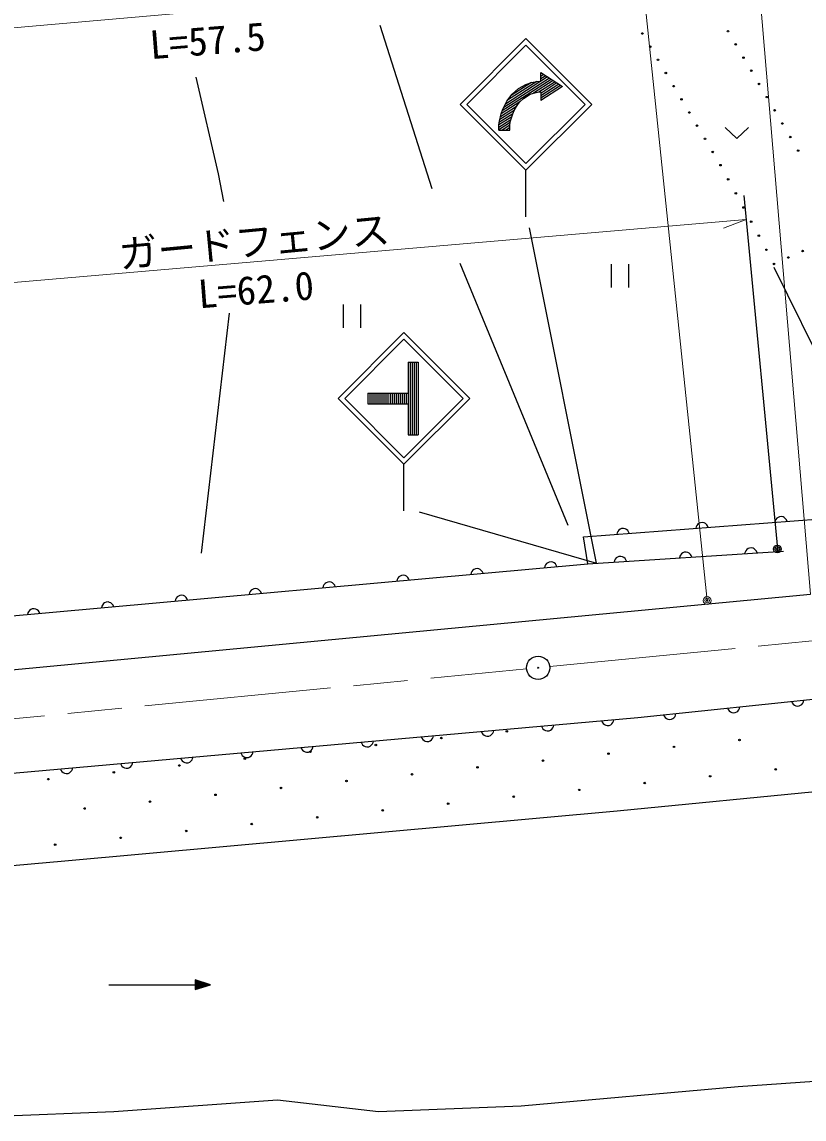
# Model space of a CAD drawing. Units: millimetres, scale not verified. Extents: x 40000 to 680000, y 20000 to 380000.
# Drawn here: x 332654 to 383040, y 270890 to 341596 of the extents above; entities that cross this region are included whole.
import ezdxf
from ezdxf.enums import TextEntityAlignment as Align

# ---------------------------------------------------------------- set-up
doc = ezdxf.new("R2010")
doc.units = ezdxf.units.MM
doc.header["$LTSCALE"] = 1000
doc.linetypes.add('CHAIN', pattern=[18.5, 12, -1.5, 3.5, -1.5])
for name, color, linetype, lineweight in [('M-BGD', 7, 'Continuous', 25), ('M-BMK', 2, 'CHAIN', 13), ('M-BMK-SRVR', 3, 'Continuous', 25), ('M-STR-HTXT', 7, 'Continuous', 13), ('M-STR-STRC', 7, 'Continuous', 25)]:
    doc.layers.add(name, color=color, linetype=linetype, lineweight=lineweight)
doc.styles.add('ＭＳ ゴシック', font='')
doc.styles.get('ＭＳ ゴシック').set_extended_font_data('MS Gothic')

msp = doc.modelspace()

# ---------------------------------------------------------------- linework, layer by layer
at = {"layer": 'M-BGD'}
for p, q in [((355713, 341398), (359068, 330853)), ((343850, 338043), (345288, 331812)), ((377951, 334795), (378701, 334075)), ((378701, 334075), (379451, 334795)), ((345288, 331812), (345647, 330014)), ((379165, 330400), (381322, 307633)), ((360865, 326060), (367815, 309164)), ((370604, 325980), (370604, 324480)), ((371744, 324480), (371744, 325980)), ((381099, 325784), (387330, 313130)), ((353349, 323392), (353349, 321892)), ((354489, 321892), (354489, 323392)), ((346007, 322825), (344209, 307367)), ((381459, 309708), (381366, 309669)), ((381587, 309717), (381459, 309708)), ((381685, 309693), (381587, 309717)), ((381768, 309651), (381685, 309693)), ((368830, 308419), (384092, 309569)), ((376087, 309062), (376062, 308964)), ((376129, 309146), (376087, 309062)), ((376202, 309231), (376129, 309146)), ((376279, 309285), (376202, 309231)), ((376372, 309324), (376279, 309285)), ((376500, 309334), (376372, 309324)), ((376598, 309309), (376500, 309334)), ((376681, 309267), (376598, 309309)), ((376767, 309194), (376681, 309267)), ((376821, 309117), (376767, 309194)), ((376860, 309024), (376821, 309117)), ((381174, 309446), (381149, 309347)), ((381216, 309529), (381174, 309446)), ((381290, 309615), (381216, 309529)), ((381366, 309669), (381290, 309615)), ((381854, 309577), (381768, 309651)), ((381908, 309501), (381854, 309577)), ((381947, 309408), (381908, 309501)), ((369100, 306675), (368830, 308419)), ((371000, 308679), (370975, 308581)), ((371042, 308762), (371000, 308679)), ((371115, 308848), (371042, 308762)), ((371192, 308902), (371115, 308848)), ((371285, 308941), (371192, 308902)), ((371413, 308951), (371285, 308941)), ((371511, 308926), (371413, 308951)), ((371594, 308884), (371511, 308926)), ((371680, 308810), (371594, 308884)), ((371734, 308734), (371680, 308810)), ((371773, 308641), (371734, 308734)), ((379356, 307601), (379281, 307516)), ((379432, 307654), (379356, 307601)), ((379526, 307692), (379432, 307654)), ((379654, 307701), (379526, 307692)), ((379752, 307675), (379654, 307701)), ((379835, 307632), (379752, 307675)), ((379920, 307558), (379835, 307632)), ((369100, 306675), (381714, 307499)), ((370829, 306884), (370803, 306786)), ((370872, 306967), (370829, 306884)), ((370946, 307052), (370872, 306967)), ((371023, 307105), (370946, 307052)), ((371117, 307143), (371023, 307105)), ((371244, 307151), (371117, 307143)), ((371342, 307126), (371244, 307151)), ((371425, 307083), (371342, 307126)), ((371510, 307008), (371425, 307083)), ((371563, 306932), (371510, 307008)), ((371601, 306838), (371563, 306932)), ((375034, 307158), (375008, 307061)), ((375076, 307241), (375034, 307158)), ((375151, 307326), (375076, 307241)), ((375228, 307380), (375151, 307326)), ((375321, 307418), (375228, 307380)), ((375449, 307426), (375321, 307418)), ((375547, 307400), (375449, 307426)), ((375630, 307358), (375547, 307400)), ((375715, 307283), (375630, 307358)), ((375768, 307206), (375715, 307283)), ((375806, 307113), (375768, 307206)), ((379238, 307433), (379213, 307335)), ((379281, 307516), (379238, 307433)), ((379973, 307481), (379920, 307558)), ((380011, 307387), (379973, 307481)), ((326270, 302795), (369100, 306675)), ((361627, 306174), (361586, 306090)), ((361700, 306261), (361627, 306174)), ((361775, 306316), (361700, 306261)), ((361868, 306357), (361775, 306316)), ((361995, 306368), (361868, 306357)), ((362094, 306345), (361995, 306368)), ((362178, 306305), (362094, 306345)), ((362264, 306232), (362178, 306305)), ((362319, 306157), (362264, 306232)), ((362360, 306064), (362319, 306157)), ((366345, 306522), (366322, 306423)), ((366386, 306606), (366345, 306522)), ((366458, 306692), (366386, 306606)), ((366534, 306747), (366458, 306692)), ((366626, 306788), (366534, 306747)), ((366754, 306800), (366626, 306788)), ((366852, 306776), (366754, 306800)), ((366936, 306736), (366852, 306776)), ((367023, 306663), (366936, 306736)), ((367078, 306588), (367023, 306663)), ((367119, 306495), (367078, 306588)), ((352257, 305454), (352182, 305399)), ((352350, 305495), (352257, 305454)), ((352477, 305506), (352350, 305495)), ((352576, 305483), (352477, 305506)), ((352660, 305442), (352576, 305483)), ((356828, 305659), (356804, 305561)), ((356868, 305743), (356828, 305659)), ((356941, 305830), (356868, 305743)), ((357016, 305885), (356941, 305830)), ((357109, 305926), (357016, 305885)), ((357236, 305937), (357109, 305926)), ((357335, 305914), (357236, 305937)), ((357419, 305874), (357335, 305914)), ((357506, 305801), (357419, 305874)), ((357561, 305726), (357506, 305801)), ((357601, 305633), (357561, 305726)), ((361586, 306090), (361563, 305992)), ((347310, 304797), (347287, 304699)), ((347350, 304881), (347310, 304797)), ((347423, 304968), (347350, 304881)), ((347498, 305023), (347423, 304968)), ((347591, 305064), (347498, 305023)), ((347718, 305075), (347591, 305064)), ((347817, 305052), (347718, 305075)), ((347901, 305011), (347817, 305052)), ((347988, 304939), (347901, 305011)), ((348043, 304864), (347988, 304939)), ((348083, 304771), (348043, 304864)), ((352069, 305228), (352045, 305130)), ((352109, 305312), (352069, 305228)), ((352182, 305399), (352109, 305312)), ((352747, 305370), (352660, 305442)), ((352802, 305295), (352747, 305370)), ((352842, 305202), (352802, 305295)), ((319693, 298676), (383451, 304708)), ((337905, 304106), (337833, 304019)), ((337980, 304161), (337905, 304106)), ((338073, 304202), (337980, 304161)), ((338201, 304213), (338073, 304202)), ((338299, 304190), (338201, 304213)), ((338383, 304149), (338299, 304190)), ((338470, 304077), (338383, 304149)), ((338525, 304001), (338470, 304077)), ((342551, 304366), (342528, 304268)), ((342592, 304450), (342551, 304366)), ((342664, 304537), (342592, 304450)), ((342739, 304592), (342664, 304537)), ((342832, 304633), (342739, 304592)), ((342960, 304644), (342832, 304633)), ((343058, 304621), (342960, 304644)), ((343142, 304580), (343058, 304621)), ((343229, 304508), (343142, 304580)), ((343284, 304433), (343229, 304508)), ((343324, 304340), (343284, 304433)), ((333033, 303504), (333010, 303405)), ((333074, 303588), (333033, 303504)), ((333146, 303675), (333074, 303588)), ((333222, 303730), (333146, 303675)), ((333314, 303770), (333222, 303730)), ((333442, 303782), (333314, 303770)), ((333540, 303759), (333442, 303782)), ((333624, 303718), (333540, 303759)), ((333711, 303646), (333624, 303718)), ((333766, 303570), (333711, 303646)), ((333807, 303478), (333766, 303570)), ((337792, 303935), (337769, 303837)), ((337833, 304019), (337792, 303935)), ((338566, 303909), (338525, 304001)), ((372333, 296764), (405277, 300206)), ((382230, 297798), (382272, 297706)), ((382272, 297706), (382328, 297632)), ((382893, 297610), (382965, 297698)), ((382965, 297698), (383004, 297783)), ((383004, 297783), (383026, 297882)), ((374768, 296922), (374790, 297021)), ((378112, 297368), (378154, 297276)), ((378154, 297276), (378210, 297201)), ((378210, 297201), (378298, 297130)), ((378298, 297130), (378383, 297091)), ((378383, 297091), (378482, 297069)), ((378482, 297069), (378609, 297082)), ((378609, 297082), (378701, 297124)), ((378701, 297124), (378776, 297180)), ((378776, 297180), (378847, 297268)), ((378847, 297268), (378886, 297352)), ((378886, 297352), (378908, 297451)), ((382328, 297632), (382416, 297560)), ((382416, 297560), (382501, 297521)), ((382501, 297521), (382599, 297499)), ((382599, 297499), (382727, 297512)), ((382727, 297512), (382819, 297554)), ((382819, 297554), (382893, 297610)), ((305940, 290869), (372333, 296764)), ((366897, 296185), (366920, 296284)), ((369998, 296557), (370038, 296464)), ((370038, 296464), (370093, 296389)), ((370093, 296389), (370180, 296316)), ((370180, 296316), (370264, 296275)), ((370264, 296275), (370362, 296252)), ((370362, 296252), (370490, 296263)), ((370490, 296263), (370583, 296304)), ((370583, 296304), (370658, 296358)), ((370658, 296358), (370731, 296445)), ((370731, 296445), (370771, 296529)), ((370771, 296529), (370795, 296628)), ((373995, 296938), (374036, 296846)), ((374036, 296846), (374092, 296771)), ((374092, 296771), (374180, 296700)), ((374180, 296700), (374265, 296660)), ((374265, 296660), (374364, 296639)), ((374364, 296639), (374491, 296652)), ((374491, 296652), (374583, 296694)), ((374583, 296694), (374658, 296750)), ((374658, 296750), (374729, 296838)), ((374729, 296838), (374768, 296922)), ((359148, 295497), (359172, 295595)), ((362249, 295869), (362289, 295776)), ((362289, 295776), (362344, 295701)), ((362344, 295701), (362431, 295628)), ((362431, 295628), (362515, 295587)), ((362515, 295587), (362614, 295564)), ((362614, 295564), (362741, 295575)), ((362741, 295575), (362834, 295615)), ((362834, 295615), (362909, 295670)), ((362909, 295670), (362982, 295757)), ((362982, 295757), (363023, 295841)), ((363023, 295841), (363046, 295940)), ((366123, 296213), (366164, 296120)), ((366164, 296120), (366219, 296045)), ((366219, 296045), (366305, 295972)), ((366305, 295972), (366389, 295931)), ((366389, 295931), (366488, 295908)), ((366488, 295908), (366615, 295919)), ((366615, 295919), (366708, 295960)), ((366708, 295960), (366784, 296014)), ((366784, 296014), (366856, 296101)), ((366856, 296101), (366897, 296185)), ((351400, 294809), (351423, 294907)), ((354500, 295181), (354541, 295088)), ((354541, 295088), (354596, 295012)), ((354596, 295012), (354682, 294940)), ((354682, 294940), (354766, 294899)), ((354766, 294899), (354865, 294876)), ((354865, 294876), (354992, 294887)), ((354992, 294887), (355085, 294927)), ((355085, 294927), (355161, 294982)), ((355161, 294982), (355233, 295069)), ((355233, 295069), (355274, 295153)), ((355274, 295153), (355297, 295251)), ((358375, 295525), (358415, 295432)), ((358415, 295432), (358470, 295356)), ((358470, 295356), (358557, 295284)), ((358557, 295284), (358641, 295243)), ((358641, 295243), (358739, 295220)), ((358739, 295220), (358867, 295231)), ((358867, 295231), (358959, 295271)), ((358959, 295271), (359035, 295326)), ((359035, 295326), (359108, 295413)), ((359108, 295413), (359148, 295497)), ((342877, 294149), (342918, 294056)), ((343651, 294121), (343674, 294219)), ((346752, 294493), (346792, 294400)), ((346792, 294400), (346847, 294324)), ((346847, 294324), (346934, 294252)), ((346934, 294252), (347018, 294211)), ((347018, 294211), (347116, 294188)), ((347116, 294188), (347244, 294199)), ((347244, 294199), (347336, 294239)), ((347336, 294239), (347412, 294294)), ((347412, 294294), (347484, 294381)), ((347484, 294381), (347525, 294465)), ((347525, 294465), (347549, 294563)), ((350626, 294837), (350666, 294744)), ((350666, 294744), (350721, 294668)), ((350721, 294668), (350808, 294596)), ((350808, 294596), (350892, 294555)), ((350892, 294555), (350990, 294532)), ((350990, 294532), (351118, 294543)), ((351118, 294543), (351211, 294583)), ((351211, 294583), (351286, 294638)), ((351286, 294638), (351359, 294725)), ((351359, 294725), (351400, 294809)), ((335129, 293460), (335169, 293368)), ((335861, 293349), (335902, 293433)), ((335902, 293433), (335926, 293531)), ((339003, 293805), (339043, 293712)), ((339043, 293712), (339098, 293636)), ((339098, 293636), (339185, 293564)), ((339185, 293564), (339269, 293523)), ((339269, 293523), (339367, 293500)), ((339367, 293500), (339495, 293511)), ((339495, 293511), (339588, 293551)), ((339588, 293551), (339663, 293606)), ((339663, 293606), (339736, 293693)), ((339736, 293693), (339777, 293777)), ((339777, 293777), (339800, 293875)), ((342918, 294056), (342973, 293980)), ((342973, 293980), (343059, 293908)), ((343059, 293908), (343143, 293867)), ((343143, 293867), (343242, 293844)), ((343242, 293844), (343369, 293855)), ((343369, 293855), (343462, 293895)), ((343462, 293895), (343538, 293950)), ((343538, 293950), (343610, 294037)), ((343610, 294037), (343651, 294121)), ((405277, 294095), (371006, 290740)), ((335169, 293368), (335224, 293292)), ((335224, 293292), (335311, 293220)), ((335311, 293220), (335395, 293179)), ((335395, 293179), (335493, 293156)), ((335493, 293156), (335621, 293167)), ((335621, 293167), (335713, 293207)), ((335713, 293207), (335789, 293262)), ((335789, 293262), (335861, 293349)), ((371006, 290740), (335417, 287505)), ((335417, 287505), (316391, 285814)), ((338256, 279549), (344809, 279549)), ((344809, 279549), (343809, 279869)), ((343809, 279869), (343809, 279229)), ((343809, 279229), (344809, 279549)), ((344689, 279549), (343849, 279809)), ((343849, 279809), (343849, 279289)), ((343849, 279289), (344689, 279549)), ((344569, 279549), (343889, 279749)), ((343889, 279749), (343889, 279349)), ((343889, 279349), (344569, 279549)), ((344449, 279549), (343929, 279689)), ((343929, 279689), (343929, 279409)), ((343929, 279409), (344449, 279549)), ((344329, 279549), (343969, 279629)), ((343969, 279629), (343969, 279469)), ((343969, 279469), (344329, 279549)), ((344169, 279549), (344009, 279569)), ((344009, 279569), (344009, 279529)), ((344009, 279529), (344169, 279549)), ((378804, 272986), (389924, 273753)), ((364808, 271739), (378804, 272986)), ((338570, 271369), (349115, 272136)), ((349115, 272136), (355634, 271369)), ((355634, 271369), (364808, 271739)), ((325917, 270890), (338570, 271369))]:
    msp.add_line(p, q, dxfattribs=at)
for centre, radius in [((372626, 340851), 50), ((378137, 340998), 50), ((378638, 340149), 50), ((373129, 340003), 50), ((373633, 339155), 50), ((379140, 339299), 50), ((374136, 338306), 50), ((379641, 338450), 50), ((374639, 337458), 50), ((380142, 337600), 50), ((375142, 336609), 50), ((380644, 336751), 50), ((381145, 335901), 50), ((375646, 335761), 50), ((376149, 334913), 50), ((381647, 335052), 50), ((376652, 334064), 50), ((382155, 334179), 50), ((377156, 333216), 50), ((382663, 333307), 50), ((377659, 332368), 50), ((378152, 331458), 50), ((378645, 330549), 50), ((379138, 329640), 50), ((379631, 328730), 50), ((380124, 327821), 50), ((380617, 326912), 50), ((382950, 326831), 50), ((381110, 326002), 50), ((382030, 326417), 50), ((381322, 307633), 250), ((381322, 307633), 150), ((381322, 307633), 50), ((363894, 295882), 50), ((355455, 295001), 50), ((359674, 295441), 50), ((374664, 294875), 50), ((378883, 295316), 50), ((347015, 294119), 50), ((351235, 294560), 50), ((370444, 294434), 50), ((342796, 293678), 50), ((362005, 293552), 50), ((366224, 293993), 50), ((381214, 293426), 50), ((334356, 292796), 50), ((338576, 293237), 50), ((357785, 293111), 50), ((376994, 292985), 50), ((349346, 292229), 50), ((353565, 292670), 50), ((368555, 292104), 50), ((372774, 292545), 50), ((340906, 291348), 50), ((345126, 291788), 50), ((364335, 291663), 50), ((336687, 290907), 50), ((355896, 290781), 50), ((360115, 291222), 50), ((347456, 289899), 50), ((351676, 290340), 50), ((343237, 289458), 50), ((334797, 288576), 50), ((339017, 289017), 50)]:
    msp.add_circle(centre, radius, dxfattribs=at)
at = {"layer": 'M-BMK'}
for p, q in [((366654, 300046), (406500, 303953)), ((266928, 290347), (365161, 299901))]:
    msp.add_line(p, q, dxfattribs=at)
at = {"layer": 'M-BMK-SRVR'}
for radius in [750, 30]:
    msp.add_circle((365908, 299973), radius, dxfattribs=at)
at = {"layer": 'M-STR-HTXT'}
for p, q in [((372484, 345888), (376797, 304308)), ((316213, 339832), (372599, 344775)), ((380153, 343973), (383451, 304708)), ((379165, 330400), (381322, 307633)), ((317561, 323558), (379312, 328857)), ((379312, 328857), (377853, 328310))]:
    msp.add_line(p, q, dxfattribs=at)
for centre, radius in [((381322, 307633), 250), ((381322, 307633), 150), ((381322, 307633), 50), ((376797, 304308), 250), ((376797, 304308), 150), ((376797, 304308), 50)]:
    msp.add_circle(centre, radius, dxfattribs=at)
at = {"layer": 'M-STR-STRC'}
for p, q in [((360883, 336281), (365126, 340523)), ((365126, 340099), (361307, 336281)), ((365126, 340523), (369368, 336281)), ((368944, 336281), (365126, 340099)), ((366514, 338049), (363797, 336302)), ((366076, 337781), (366076, 338331)), ((366076, 338331), (367476, 337431)), ((366154, 338281), (366076, 338231)), ((366274, 338203), (366076, 338076)), ((366394, 338126), (366076, 337922)), ((366755, 337894), (363599, 335866)), ((366634, 337972), (363690, 336079)), ((365820, 337758), (363942, 336550)), ((365486, 337697), (364171, 336852)), ((366875, 337817), (365613, 337006)), ((366995, 337740), (365949, 337067)), ((367115, 337663), (366076, 336994)), ((367235, 337585), (366076, 336840)), ((367356, 337508), (366076, 336685)), ((367476, 337431), (366076, 336531)), ((366076, 337081), (366076, 336531)), ((365126, 332038), (360883, 336281)), ((361307, 336281), (365126, 332462)), ((364363, 335893), (363440, 335300)), ((364514, 336145), (363479, 335480)), ((364735, 336442), (363532, 335668)), ((369368, 336281), (365126, 332038)), ((365126, 332462), (368944, 336281)), ((364150, 335293), (363378, 334797)), ((364204, 335482), (363386, 334956)), ((364271, 335680), (363411, 335127)), ((364116, 335116), (363376, 334641)), ((363376, 334631), (364076, 334631)), ((364088, 334944), (363601, 334631)), ((364082, 334785), (363841, 334631)), ((365126, 329038), (365126, 332038)), ((369658, 306711), (365342, 328326)), ((357265, 321571), (353022, 317328)), ((353447, 317328), (357265, 321147)), ((361508, 317328), (357265, 321571)), ((357265, 321147), (361083, 317328)), ((357535, 319678), (357535, 314978)), ((357535, 319678), (358185, 319678)), ((357665, 319678), (357665, 314978)), ((357795, 319678), (357795, 314978)), ((357925, 319678), (357925, 314978)), ((358055, 319678), (358055, 314978)), ((358185, 319678), (358185, 314978)), ((354935, 317678), (354935, 316978)), ((354935, 317678), (357535, 317678)), ((355065, 317678), (355065, 316978)), ((355195, 317678), (355195, 316978)), ((355325, 317678), (355325, 316978)), ((355455, 317678), (355455, 316978)), ((355585, 317678), (355585, 316978)), ((355715, 317678), (355715, 316978)), ((355845, 317678), (355845, 316978)), ((355975, 317678), (355975, 316978)), ((356105, 317678), (356105, 316978)), ((356235, 317678), (356235, 316978)), ((356365, 317678), (356365, 316978)), ((356495, 317678), (356495, 316978)), ((356625, 317678), (356625, 316978)), ((356755, 317678), (356755, 316978)), ((356885, 317678), (356885, 316978)), ((357015, 317678), (357015, 316978)), ((357145, 317678), (357145, 316978)), ((357275, 317678), (357275, 316978)), ((357405, 317678), (357405, 316978)), ((353022, 317328), (357265, 313086)), ((357265, 313510), (353447, 317328)), ((354935, 316978), (357535, 316978)), ((361083, 317328), (357265, 313510)), ((357265, 313086), (361508, 317328)), ((357535, 314978), (358185, 314978)), ((357265, 310086), (357265, 313086)), ((358248, 310016), (369658, 306711))]:
    msp.add_line(p, q, dxfattribs=at)
for points in [[(363376, 334631), (363378, 334797), (363386, 334956), (363425, 335227), (363440, 335300), (363479, 335480), (363532, 335668), (363638, 335985), (363902, 336499), (364244, 336945), (364653, 337308), (365113, 337574), (365486, 337697), (365820, 337757), (366076, 337781)], [(364076, 334631), (364082, 334785), (364088, 334944), (364116, 335116), (364135, 335225), (364204, 335482), (364271, 335680), (364311, 335783), (364363, 335893), (364514, 336145), (364592, 336273), (364735, 336442), (364961, 336665), (365397, 336935), (365613, 337006), (365873, 337068), (366076, 337081)]]:
    msp.add_lwpolyline(points, dxfattribs=at)

# ---------------------------------------------------------------- texts
at = {"layer": 'M-STR-HTXT', "style": 'ＭＳ ゴシック'}
for s, rotation, p in [('L=57.5', 4.5, (344611, 340402)), ('ガードフェンス', 5.4, (347613, 327441)), ('L=62.0', 4.5, (347727, 324345))]:
    msp.add_text(s, height=1833, rotation=rotation, dxfattribs=at).set_placement(p, align=Align.MIDDLE_CENTER)

doc.saveas('drawing.dxf')
